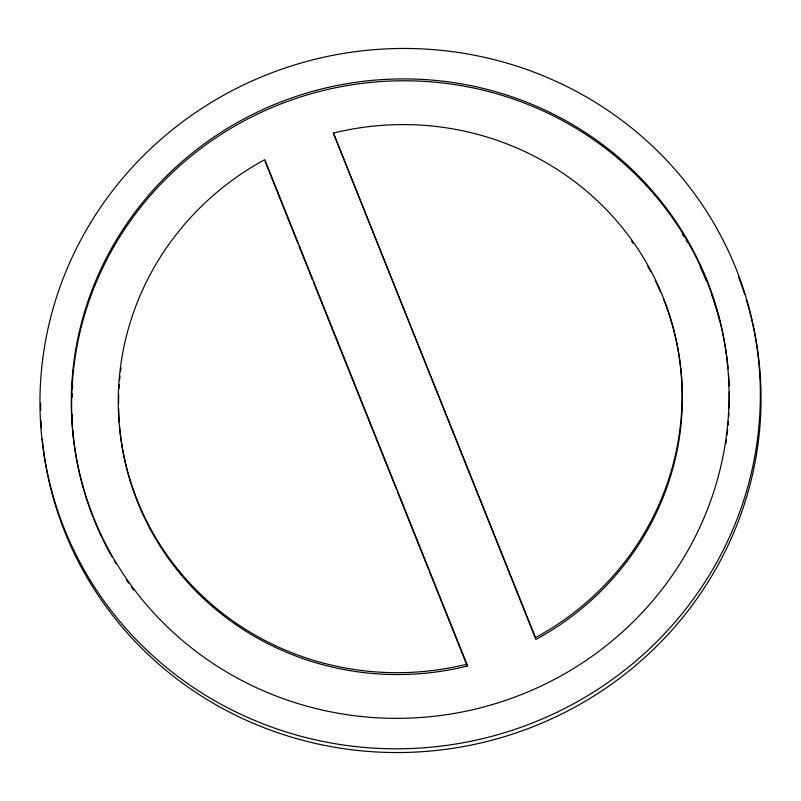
<?xml version="1.0" encoding="UTF-8"?>
<svg xmlns="http://www.w3.org/2000/svg" width="801" height="801" viewBox="0 0 801 801"><rect width="100%" height="100%" fill="white"/><g stroke="black" fill="none" stroke-linecap="round" stroke-linejoin="round"><path stroke-width="1.2" d="M333.396 133.086L535.539 637.606A282.162 273.782 -10.3 0 0 662.978 296.821A282.162 273.782 -10.3 0 0 333.396 133.086L535.879 639.478A282.162 273.782 -10.3 0 0 663.779 299.834M466.923 664.189L264.781 159.659A282.162 273.782 -10.3 0 0 137.341 500.445A282.162 273.782 -10.3 0 0 466.923 664.189L467.263 666.052A282.162 273.782 -10.3 0 1 119.639 426.853M265.121 161.522L298.122 243.874M299.043 246.197L312.52 279.829M313.451 282.152L396.635 489.761M397.566 492.074L428.695 569.781M429.626 572.104L467.263 666.052M746.142 299.133A360.54 349.827 -10.3 0 1 469.346 745.431A360.54 349.827 -10.3 0 1 42.233 438.968M41.332 427.854A360.54 349.827 -10.3 0 1 40.941 420.425M40.661 410.512A360.54 349.827 -10.3 0 1 40.651 403.083M738.472 276.876A360.54 349.827 -10.3 0 1 744.66 294.408M92.976 516.995A329.191 319.409 -10.3 0 1 326.908 89.652A329.191 319.409 -10.3 0 1 728.079 368.7M728.489 373.606A329.191 319.409 -10.3 0 1 729.18 385.902M729.341 392.059A329.191 319.409 -10.3 0 1 729.19 408.039M728.98 412.966A329.191 319.409 -10.3 0 1 728.77 416.65M728.419 421.576A329.191 319.409 -10.3 0 1 728.109 425.261M727.618 430.177A329.191 319.409 -10.3 0 1 727.058 435.073M726.417 439.969A329.191 319.409 -10.3 0 1 725.886 443.624M133.627 590.087A329.191 319.409 -10.3 0 1 131.424 587.103M128.54 583.088A329.191 319.409 -10.3 0 1 126.428 580.044M115.744 563.393A329.191 319.409 -10.3 0 1 114.483 561.281M112.02 557.005A329.191 319.409 -10.3 0 1 102.848 539.554M101.777 537.331A329.191 319.409 -10.3 0 1 93.877 519.278M119.249 421.917A282.162 273.782 -10.3 0 1 118.648 408.32M118.598 403.364A282.162 273.782 -10.3 0 1 118.738 394.723M119.019 388.545A282.162 273.782 -10.3 0 1 119.249 384.84M119.639 379.894A282.162 273.782 -10.3 0 1 119.99 376.19M120.54 371.264A282.162 273.782 -10.3 0 1 121.021 367.569M631.679 241.291A282.162 273.782 -10.3 0 1 633.12 243.314M647.769 266.353A282.162 273.782 -10.3 0 1 650.752 271.769M655.278 280.59A282.162 273.782 -10.3 0 1 660.465 291.844M73.622 437.827A329.191 319.409 -10.3 0 1 73.041 431.709M72.31 420.655A329.191 319.409 -10.3 0 1 72.08 414.497M72.07 397.276A329.191 319.409 -10.3 0 1 72.2 393.591M72.43 388.675A329.191 319.409 -10.3 0 1 72.651 384.981M682.372 234.202A329.191 319.409 -10.3 0 1 683.674 236.305M686.227 240.53A329.191 319.409 -10.3 0 1 687.478 242.653M700.084 266.653A329.191 319.409 -10.3 0 1 706.542 281.311M711.398 293.927A329.191 319.409 -10.3 0 1 719.759 320.971M254.808 720.52A360.54 349.827 -10.3 0 0 758.257 357.126A360.54 349.827 -10.3 0 0 187.424 118.268A360.54 349.827 -10.3 0 0 254.808 720.52M267.444 692.525A329.191 319.409 -10.3 0 0 727.118 360.73A329.191 319.409 -10.3 0 0 205.917 142.648A329.191 319.409 -10.3 0 0 267.444 692.525"/></g></svg>
